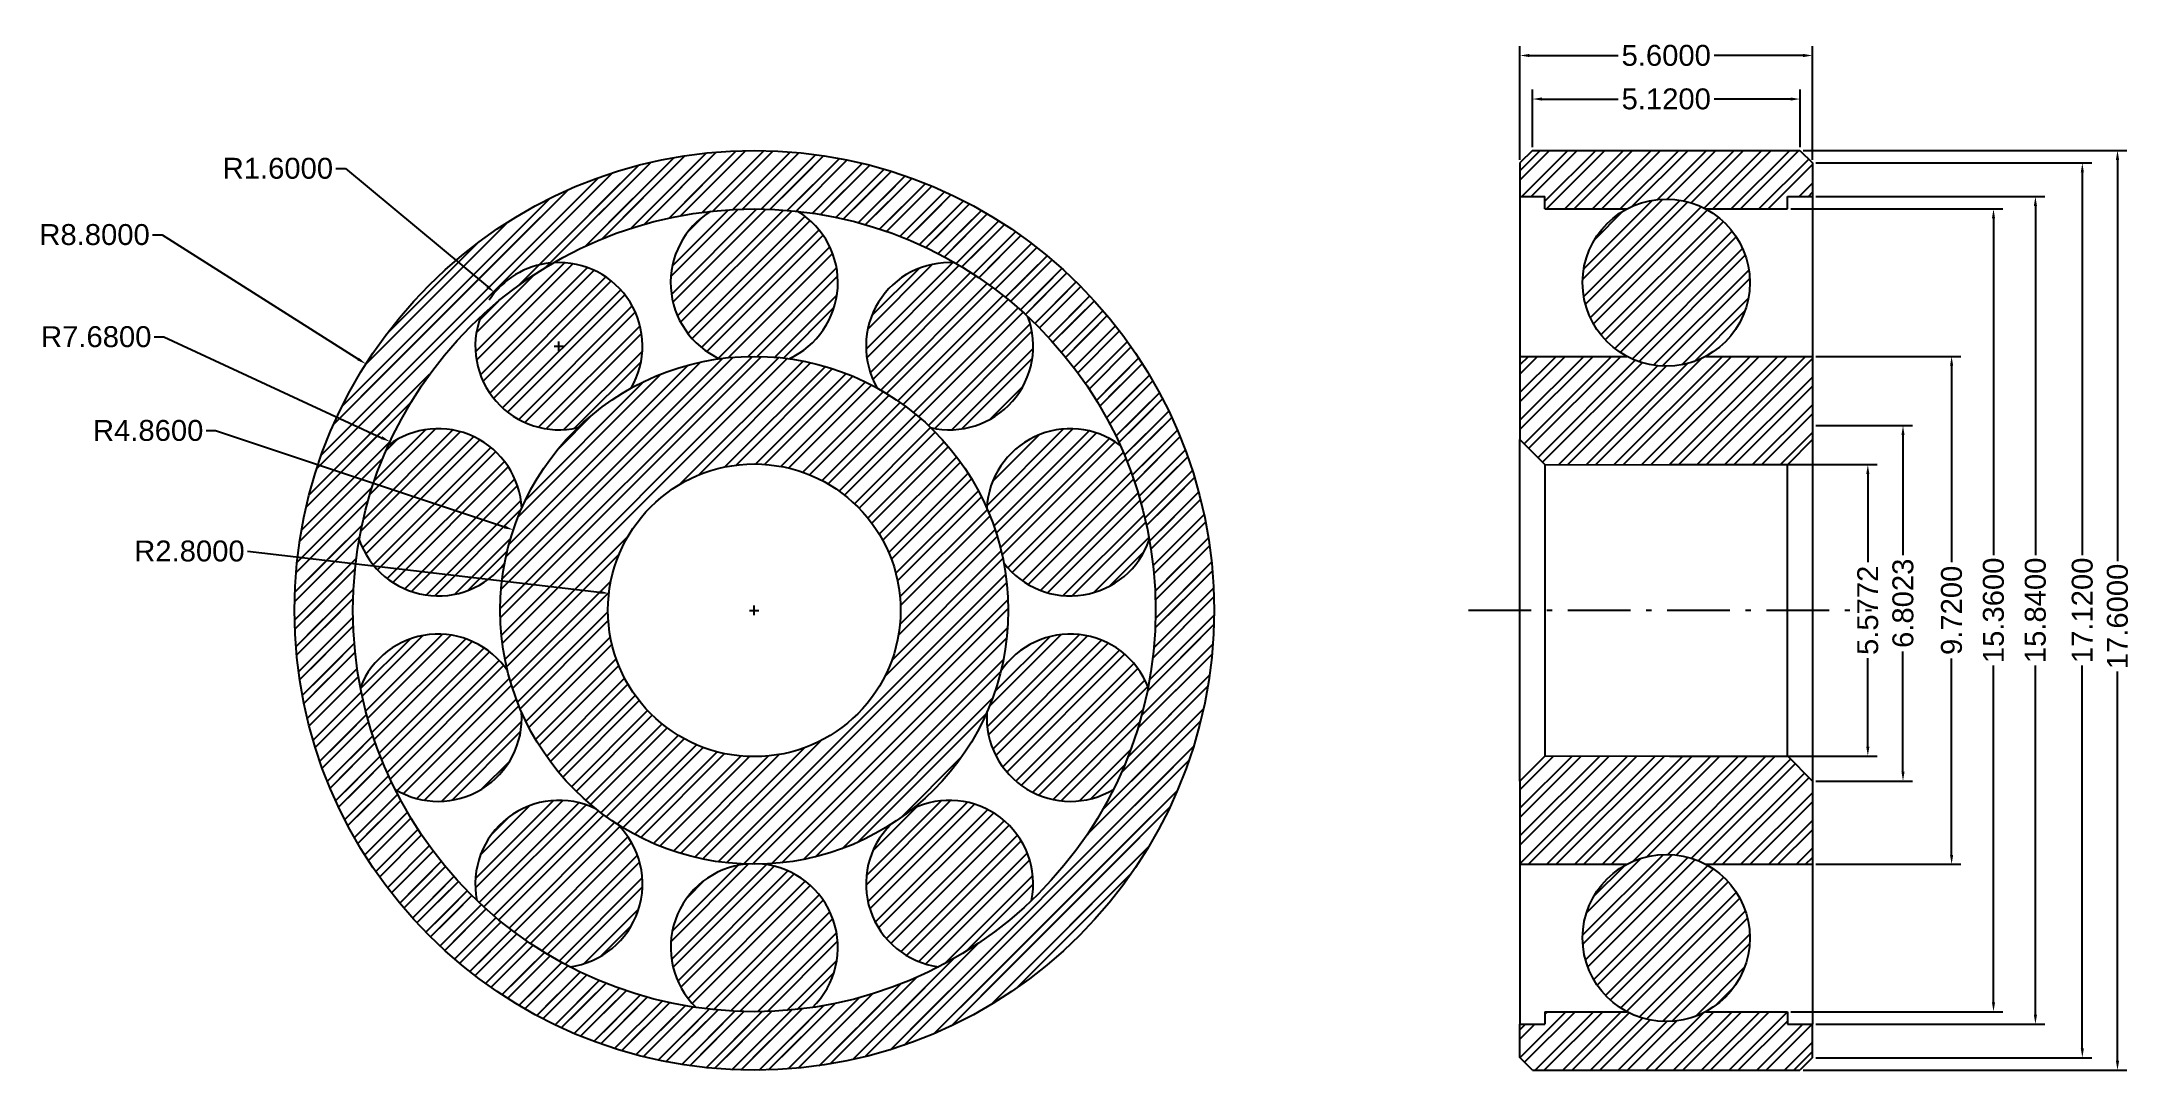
# Model space of a CAD drawing. Header units: centimetres. Extents: x 8.7 to 48.7, y 3.2 to 22.9.
import ezdxf

# ---------------------------------------------------------------- set-up
doc = ezdxf.new("R2010")
doc.units = ezdxf.units.CM
doc.header["$LTSCALE"] = 0.1
doc.header["$MEASUREMENT"] = 0
doc.linetypes.add('ACAD_ISO10W100', pattern=[18, 12, -3, 0, -3])
for name, color, linetype in [('Bile interioare', 1, 'Continuous'), ('Cotare', 3, 'Continuous'), ('Hasura bile rulmenti', 230, 'Continuous'), ('Hasura parte inferioara', 241, 'Continuous'), ('Hasura parte superioara', 30, 'Continuous'), ('Linie centrala', 191, 'ACAD_ISO10W100'), ('Umar inferior', 4, 'Continuous'), ('Umar superior', 6, 'Continuous')]:
    doc.layers.add(name, color=color, linetype=linetype)
doc.styles.get("Standard").update_dxf_attribs({"font": 'arial.ttf'})
doc.dimstyles.new('Proiect', dxfattribs={"dimtxt": 0.4, "dimasz": 0.18, "dimexe": 0.18, "dimexo": 0.0625, "dimgap": 0.09, "dimtad": 0, "dimtoh": 1, "dimdec": 4, "dimzin": 0, "dimdsep": 46, "dimtxsty": 'Standard', "dimcen": 0.09, "dimadec": 0, "dimazin": 0, "dimtfac": 1, "dimtdec": 4, "dimtofl": 0, "dimtmove": 0, "dimatfit": 3, "dimfxl": 1, "dimtolj": 1, "dimtzin": 0, "dimarcsym": 0})
pattern_1 = [(45, (0.96016, -0.7138), (-0.265165, 0.265165), []), (45, (1.13693, -0.7138), (-0.265165, 0.265165), [])]

# ---------------------------------------------------------------- blocks, each defined once
blk = doc.blocks.new('*D6')
at = {"layer": 'Cotare', "color": 0, "lineweight": -2, "transparency": 16777216}
for p, q in [((10.812, 19.232), (10.992, 19.232)), ((10.992, 19.232), (14.742, 16.854)), ((22.236, 12.044), (22.416, 12.044)), ((22.326, 11.954), (22.326, 12.134))]:
    blk.add_line(p, q, dxfattribs=at)
at = {"layer": 'Cotare', "color": 0, "transparency": 16777216}
blk.add_solid([(14.758, 16.879), (14.726, 16.829), (14.894, 16.758)], dxfattribs=at)
at = {"layer": 'Defpoints', "color": 0, "transparency": 16777216}
for p in [(14.894, 16.758), (22.326, 12.044)]:
    blk.add_point(p, dxfattribs=at)
at = {"layer": 'Cotare', "color": 0, "transparency": 16777216, "insert": (9.701, 19.232), "char_height": 0.4, "attachment_point": 5}
blk.add_mtext('\\A1;R8.8000', dxfattribs=at)
blk = doc.blocks.new('*D7')
at = {"layer": 'Cotare', "color": 0, "lineweight": -2, "transparency": 16777216}
for p, q in [((10.844, 17.278), (11.024, 17.278)), ((11.024, 17.278), (15.193, 15.347)), ((22.236, 12.044), (22.416, 12.044)), ((22.326, 11.954), (22.326, 12.134))]:
    blk.add_line(p, q, dxfattribs=at)
at = {"layer": 'Cotare', "color": 0, "transparency": 16777216}
blk.add_solid([(15.206, 15.375), (15.181, 15.32), (15.357, 15.272)], dxfattribs=at)
at = {"layer": 'Defpoints', "color": 0, "transparency": 16777216}
for p in [(15.357, 15.272), (22.326, 12.044)]:
    blk.add_point(p, dxfattribs=at)
at = {"layer": 'Cotare', "color": 0, "transparency": 16777216, "insert": (9.733, 17.278), "char_height": 0.4, "attachment_point": 5}
blk.add_mtext('\\A1;R7.6800', dxfattribs=at)
blk = doc.blocks.new('*D9')
at = {"layer": 'Cotare', "color": 0, "lineweight": -2, "transparency": 16777216}
for p, q in [((11.838, 15.484), (12.018, 15.484)), ((12.018, 15.484), (17.545, 13.64)), ((22.236, 12.044), (22.416, 12.044)), ((22.326, 11.954), (22.326, 12.134))]:
    blk.add_line(p, q, dxfattribs=at)
at = {"layer": 'Cotare', "color": 0, "transparency": 16777216}
blk.add_solid([(17.554, 13.668), (17.535, 13.611), (17.716, 13.583)], dxfattribs=at)
at = {"layer": 'Defpoints', "color": 0, "transparency": 16777216}
for p in [(17.716, 13.583), (22.326, 12.044)]:
    blk.add_point(p, dxfattribs=at)
at = {"layer": 'Cotare', "color": 0, "transparency": 16777216, "insert": (10.727, 15.484), "char_height": 0.4, "attachment_point": 5}
blk.add_mtext('\\A1;R4.8600', dxfattribs=at)
blk = doc.blocks.new('*D10')
at = {"layer": 'Cotare', "color": 0, "lineweight": -2, "transparency": 16777216}
for p, q in [((12.628, 13.177), (19.366, 12.39)), ((22.236, 12.044), (22.416, 12.044)), ((22.326, 11.954), (22.326, 12.134))]:
    blk.add_line(p, q, dxfattribs=at)
at = {"layer": 'Cotare', "color": 0, "transparency": 16777216}
blk.add_solid([(19.369, 12.42), (19.362, 12.36), (19.545, 12.369)], dxfattribs=at)
at = {"layer": 'Defpoints', "color": 0, "transparency": 16777216}
for p in [(19.545, 12.369), (22.326, 12.044)]:
    blk.add_point(p, dxfattribs=at)
at = {"layer": 'Cotare', "color": 0, "transparency": 16777216, "insert": (11.517, 13.177), "char_height": 0.4, "attachment_point": 5}
blk.add_mtext('\\A1;R2.8000', dxfattribs=at)
blk = doc.blocks.new('*D11')
at = {"layer": 'Cotare', "color": 0, "lineweight": -2, "transparency": 16777216}
for p, q in [((36.978, 20.667), (36.978, 22.841)), ((42.578, 20.667), (42.578, 22.841)), ((37.158, 22.661), (38.858, 22.661)), ((42.398, 22.661), (40.698, 22.661))]:
    blk.add_line(p, q, dxfattribs=at)
at = {"layer": 'Cotare', "color": 0, "transparency": 16777216}
for points in [[(37.158, 22.691), (37.158, 22.631), (36.978, 22.661)], [(42.398, 22.691), (42.398, 22.631), (42.578, 22.661)]]:
    blk.add_solid(points, dxfattribs=at)
at = {"layer": 'Defpoints', "color": 0, "transparency": 16777216}
for p in [(42.578, 22.661), (36.978, 20.604), (42.578, 20.604)]:
    blk.add_point(p, dxfattribs=at)
at = {"layer": 'Cotare', "color": 0, "transparency": 16777216, "insert": (39.778, 22.661), "char_height": 0.4, "attachment_point": 5}
blk.add_mtext('\\A1;5.6000', dxfattribs=at)
blk = doc.blocks.new('*D12')
at = {"layer": 'Cotare', "color": 0, "lineweight": -2, "transparency": 16777216}
for p, q in [((37.218, 20.907), (37.218, 22.008)), ((42.338, 20.907), (42.338, 22.008)), ((37.398, 21.828), (38.858, 21.828)), ((42.158, 21.828), (40.698, 21.828))]:
    blk.add_line(p, q, dxfattribs=at)
at = {"layer": 'Cotare', "color": 0, "transparency": 16777216}
for points in [[(37.398, 21.858), (37.398, 21.798), (37.218, 21.828)], [(42.158, 21.858), (42.158, 21.798), (42.338, 21.828)]]:
    blk.add_solid(points, dxfattribs=at)
at = {"layer": 'Defpoints', "color": 0, "transparency": 16777216}
for p in [(42.338, 21.828), (37.218, 20.844), (42.338, 20.844)]:
    blk.add_point(p, dxfattribs=at)
at = {"layer": 'Cotare', "color": 0, "transparency": 16777216, "insert": (39.778, 21.828), "char_height": 0.4, "attachment_point": 5}
blk.add_mtext('\\A1;5.1200', dxfattribs=at)
blk = doc.blocks.new('*D28')
at = {"layer": 'Cotare', "color": 0, "lineweight": -2, "transparency": 16777216}
for p, q in [((42.4, 20.844), (48.594, 20.844)), ((48.414, 20.664), (48.414, 12.983)), ((48.414, 3.424), (48.414, 10.871)), ((42.4, 3.244), (48.594, 3.244))]:
    blk.add_line(p, q, dxfattribs=at)
at = {"layer": 'Cotare', "color": 0, "transparency": 16777216}
for points in [[(48.384, 20.664), (48.444, 20.664), (48.414, 20.844)], [(48.384, 3.424), (48.444, 3.424), (48.414, 3.244)]]:
    blk.add_solid(points, dxfattribs=at)
at = {"layer": 'Defpoints', "color": 0, "transparency": 16777216}
for p in [(42.338, 20.844), (42.338, 3.244), (48.414, 3.244)]:
    blk.add_point(p, dxfattribs=at)
at = {"layer": 'Cotare', "color": 0, "transparency": 16777216, "insert": (48.414, 11.927), "char_height": 0.4, "attachment_point": 5, "rotation": 90}
blk.add_mtext('\\A1;17.6000', dxfattribs=at)
blk = doc.blocks.new('*D29')
at = {"layer": 'Cotare', "color": 0, "lineweight": -2, "transparency": 16777216}
for p, q in [((42.64, 20.604), (47.921, 20.604)), ((47.741, 20.424), (47.741, 13.1)), ((47.741, 3.664), (47.741, 10.988)), ((42.64, 3.484), (47.921, 3.484))]:
    blk.add_line(p, q, dxfattribs=at)
at = {"layer": 'Cotare', "color": 0, "transparency": 16777216}
for points in [[(47.711, 20.424), (47.771, 20.424), (47.741, 20.604)], [(47.711, 3.664), (47.771, 3.664), (47.741, 3.484)]]:
    blk.add_solid(points, dxfattribs=at)
at = {"layer": 'Defpoints', "color": 0, "transparency": 16777216}
for p in [(42.578, 20.604), (42.578, 3.484), (47.741, 3.484)]:
    blk.add_point(p, dxfattribs=at)
at = {"layer": 'Cotare', "color": 0, "transparency": 16777216, "insert": (47.741, 12.044), "char_height": 0.4, "attachment_point": 5, "rotation": 90}
blk.add_mtext('\\A1;17.1200', dxfattribs=at)
blk = doc.blocks.new('*D30')
at = {"layer": 'Cotare', "color": 0, "lineweight": -2, "transparency": 16777216}
for p, q in [((42.64, 19.964), (47.023, 19.964)), ((46.843, 19.784), (46.843, 13.1)), ((46.843, 4.304), (46.843, 10.988)), ((42.64, 4.124), (47.023, 4.124))]:
    blk.add_line(p, q, dxfattribs=at)
at = {"layer": 'Cotare', "color": 0, "transparency": 16777216}
for points in [[(46.813, 19.784), (46.873, 19.784), (46.843, 19.964)], [(46.813, 4.304), (46.873, 4.304), (46.843, 4.124)]]:
    blk.add_solid(points, dxfattribs=at)
at = {"layer": 'Defpoints', "color": 0, "transparency": 16777216}
for p in [(42.578, 19.964), (42.578, 4.124), (46.843, 4.124)]:
    blk.add_point(p, dxfattribs=at)
at = {"layer": 'Cotare', "color": 0, "transparency": 16777216, "insert": (46.843, 12.044), "char_height": 0.4, "attachment_point": 5, "rotation": 90}
blk.add_mtext('\\A1;15.8400', dxfattribs=at)
blk = doc.blocks.new('*D31')
at = {"layer": 'Cotare', "color": 0, "lineweight": -2, "transparency": 16777216}
for p, q in [((42.16, 19.724), (46.221, 19.724)), ((46.041, 19.544), (46.041, 13.1)), ((46.041, 4.544), (46.041, 10.988)), ((42.16, 4.364), (46.221, 4.364))]:
    blk.add_line(p, q, dxfattribs=at)
at = {"layer": 'Cotare', "color": 0, "transparency": 16777216}
for points in [[(46.011, 19.544), (46.071, 19.544), (46.041, 19.724)], [(46.011, 4.544), (46.071, 4.544), (46.041, 4.364)]]:
    blk.add_solid(points, dxfattribs=at)
at = {"layer": 'Defpoints', "color": 0, "transparency": 16777216}
for p in [(42.098, 19.724), (42.098, 4.364), (46.041, 4.364)]:
    blk.add_point(p, dxfattribs=at)
at = {"layer": 'Cotare', "color": 0, "transparency": 16777216, "insert": (46.041, 12.044), "char_height": 0.4, "attachment_point": 5, "rotation": 90}
blk.add_mtext('\\A1;15.3600', dxfattribs=at)
blk = doc.blocks.new('*D32')
at = {"layer": 'Cotare', "color": 0, "lineweight": -2, "transparency": 16777216}
for p, q in [((42.64, 16.904), (45.419, 16.904)), ((45.239, 16.724), (45.239, 12.964)), ((45.239, 7.364), (45.239, 11.125)), ((42.64, 7.184), (45.419, 7.184))]:
    blk.add_line(p, q, dxfattribs=at)
at = {"layer": 'Cotare', "color": 0, "transparency": 16777216}
for points in [[(45.209, 16.724), (45.269, 16.724), (45.239, 16.904)], [(45.209, 7.364), (45.269, 7.364), (45.239, 7.184)]]:
    blk.add_solid(points, dxfattribs=at)
at = {"layer": 'Defpoints', "color": 0, "transparency": 16777216}
for p in [(42.578, 16.904), (42.578, 7.184), (45.239, 7.184)]:
    blk.add_point(p, dxfattribs=at)
at = {"layer": 'Cotare', "color": 0, "transparency": 16777216, "insert": (45.239, 12.044), "char_height": 0.4, "attachment_point": 5, "rotation": 90}
blk.add_mtext('\\A1;9.7200', dxfattribs=at)
blk = doc.blocks.new('*D33')
at = {"layer": 'Cotare', "color": 0, "lineweight": -2, "transparency": 16777216}
for p, q in [((42.64, 15.58), (44.489, 15.58)), ((44.309, 15.4), (44.309, 13.1)), ((44.309, 8.958), (44.309, 11.257)), ((42.64, 8.778), (44.489, 8.778))]:
    blk.add_line(p, q, dxfattribs=at)
at = {"layer": 'Cotare', "color": 0, "transparency": 16777216}
for points in [[(44.279, 15.4), (44.339, 15.4), (44.309, 15.58)], [(44.279, 8.958), (44.339, 8.958), (44.309, 8.778)]]:
    blk.add_solid(points, dxfattribs=at)
at = {"layer": 'Defpoints', "color": 0, "transparency": 16777216}
for p in [(42.578, 15.58), (42.578, 8.778), (44.309, 8.778)]:
    blk.add_point(p, dxfattribs=at)
at = {"layer": 'Cotare', "color": 0, "transparency": 16777216, "insert": (44.309, 12.179), "char_height": 0.4, "attachment_point": 5, "rotation": 90}
blk.add_mtext('\\A1;6.8023', dxfattribs=at)
blk = doc.blocks.new('*D34')
at = {"layer": 'Cotare', "color": 0, "lineweight": -2, "transparency": 16777216}
for p, q in [((39.84, 14.833), (43.816, 14.833)), ((43.636, 14.653), (43.636, 12.963)), ((43.636, 9.436), (43.636, 11.126)), ((39.84, 9.256), (43.816, 9.256))]:
    blk.add_line(p, q, dxfattribs=at)
at = {"layer": 'Cotare', "color": 0, "transparency": 16777216}
for points in [[(43.606, 14.653), (43.666, 14.653), (43.636, 14.833)], [(43.606, 9.436), (43.666, 9.436), (43.636, 9.256)]]:
    blk.add_solid(points, dxfattribs=at)
at = {"layer": 'Defpoints', "color": 0, "transparency": 16777216}
for p in [(39.778, 14.833), (39.778, 9.256), (43.636, 9.256)]:
    blk.add_point(p, dxfattribs=at)
at = {"layer": 'Cotare', "color": 0, "transparency": 16777216, "insert": (43.636, 12.044), "char_height": 0.4, "attachment_point": 5, "rotation": 90}
blk.add_mtext('\\A1;5.5772', dxfattribs=at)
blk = doc.blocks.new('*D38')
at = {"layer": 'Cotare', "color": 0, "lineweight": -2, "transparency": 16777216}
for p, q in [((14.32, 20.5), (14.5, 20.5)), ((14.5, 20.5), (17.219, 18.238)), ((18.497, 17.1), (18.677, 17.1)), ((18.587, 17.01), (18.587, 17.19))]:
    blk.add_line(p, q, dxfattribs=at)
blk.add_arc((18.587, 17.1), 1.6, 95.8094, 146.6884, dxfattribs=at)
at = {"layer": 'Cotare', "color": 0, "transparency": 16777216}
blk.add_solid([(17.238, 18.261), (17.2, 18.215), (17.357, 18.123)], dxfattribs=at)
at = {"layer": 'Defpoints', "color": 0, "transparency": 16777216}
for p in [(17.357, 18.123), (18.587, 17.1)]:
    blk.add_point(p, dxfattribs=at)
at = {"layer": 'Cotare', "color": 0, "transparency": 16777216, "insert": (13.209, 20.5), "char_height": 0.4, "attachment_point": 5}
blk.add_mtext('\\A1;R1.6000', dxfattribs=at)

msp = doc.modelspace()

# ---------------------------------------------------------------- hatches: boundary and pattern name
at = {"layer": 'Hasura bile rulmenti'}
h = msp.add_hatch(dxfattribs=at)
h.set_pattern_fill('ANSI32', color=256)
h.paths.add_polyline_path([(23.16144, 19.6787, 0.05457093), (21.49, 19.6787, 0.60075955), (21.66148, 16.8587, -0.0686593), (22.98996, 16.8587, 0.60075955)])
h.paths.add_polyline_path([(27.56166, 17.66278, 0.05677954), (26.1637, 18.69654, 0.59931361), (24.68075, 16.29559, -0.06552219), (25.70052, 15.54149, 0.59931361)])
h.paths.add_polyline_path([(29.32413, 15.20732, 0.59877549), (26.7763, 13.99673, -0.05644306), (27.1002, 12.95202, 0.59877549), (29.886, 13.39507, 0.06200021)])
h.paths.add_polyline_path([(29.86366, 10.57396, 0.60590086), (27.04342, 10.87687, -0.04251191), (26.77801, 10.09579, 0.60590086), (29.19894, 8.61775, 0.06756155)])
h.paths.add_polyline_path([(25.35292, 8.24224, -0.02616845), (24.9392, 7.94683, 0.62359684), (25.85409, 5.22279, 0.07149663), (27.63246, 6.49264, 0.62359684)])
h.paths.add_polyline_path([(22.48074, 7.18677, -0.01595227), (22.1707, 7.18677, 0.63910423), (21.21208, 4.44547, 0.07288769), (23.43936, 4.44547, 0.63910423)])
h.paths.add_polyline_path([(19.71224, 7.94683, -0.02616845), (19.29852, 8.24224, 0.62359684), (17.01899, 6.49264, 0.07149663), (18.79736, 5.22279, 0.62359684)])
h.paths.add_polyline_path([(17.87343, 10.09579, -0.04251191), (17.60802, 10.87687, 0.60590086), (14.78778, 10.57396, 0.06756155), (15.4525, 8.61775, 0.60590086)])
h.paths.add_polyline_path([(17.87514, 13.99673, 0.59877549), (15.32731, 15.20732, 0.06200021), (14.76544, 13.39507, 0.59877549), (17.55124, 12.95202, -0.05644306)])
h.paths.add_polyline_path([(18.48774, 18.69654, 0.05677954), (17.08978, 17.66278, 0.59931361), (18.95092, 15.54149, -0.06552219), (19.9707, 16.29559, 0.59931361)])
h.paths.add_polyline_path([(38.17793, 18.3143, 1), (41.37793, 18.3143, 1)])
h.paths.add_polyline_path([(41.37793, 5.7743, 1), (38.17793, 5.7743, 1)])
at = {"layer": 'Hasura parte inferioara', "transparency": 33554687}
h = msp.add_hatch(dxfattribs=at)
h.set_pattern_fill('ANSI32', color=256)
h.set_pattern_definition(pattern_1)
h.paths.add_polyline_path([(13.52572, 12.0443, 1), (31.12572, 12.0443, 1)])
h.paths.add_polyline_path([(30.00572, 12.0443, -1), (14.64572, 12.0443, -1)], flags=16)
h.paths.add_polyline_path([(27.18572, 12.0443, -1), (17.46572, 12.0443, -1)], flags=0)
h.paths.add_polyline_path([(25.12572, 12.0443, -1), (19.52572, 12.0443, -1)], flags=0)
h = msp.add_hatch(dxfattribs=at)
h.set_pattern_fill('ANSI32', color=256)
h.set_pattern_definition(pattern_1)
h.paths.add_polyline_path([(13.76572, 12.0443, 1), (30.88572, 12.0443, 1)])
h.paths.add_polyline_path([(30.24572, 12.0443, -1), (14.40572, 12.0443, -1)], flags=16)
h.paths.add_polyline_path([(30.00572, 12.0443, -1), (14.64572, 12.0443, -1)], flags=0)
h.paths.add_polyline_path([(27.18572, 12.0443, -1), (17.46572, 12.0443, -1)], flags=0)
h.paths.add_polyline_path([(25.12572, 12.0443, -1), (19.52572, 12.0443, -1)], flags=0)
h.paths.add_polyline_path([(42.57793, 20.6043), (42.33793, 20.8443), (37.21793, 20.8443), (36.97793, 20.6043), (36.97793, 19.9643), (37.45793, 19.9643), (37.45793, 19.7243), (39.02169, 19.7243, -0.25124276), (40.53417, 19.7243), (42.09793, 19.7243), (42.09793, 19.9643), (42.57793, 19.9643)])
h.paths.add_polyline_path([(42.57793, 4.1243), (42.09793, 4.1243), (42.09793, 4.3643), (40.53417, 4.3643, -0.25124276), (39.02169, 4.3643), (37.45793, 4.3643), (37.45793, 4.1243), (36.97793, 4.1243), (36.97793, 3.4843), (37.21793, 3.2443), (42.33793, 3.2443), (42.57793, 3.4843)])
at = {"layer": 'Hasura parte superioara', "transparency": 33554687}
h = msp.add_hatch(dxfattribs=at)
h.set_pattern_fill('ANSI32', color=256)
h.set_pattern_definition(pattern_1)
h.paths.add_polyline_path([(17.46572, 12.0443, 1), (27.18572, 12.0443, 1)])
h.paths.add_polyline_path([(25.12572, 12.0443, -1), (19.52572, 12.0443, -1)], flags=16)
h.paths.add_polyline_path([(42.57793, 16.9043), (40.53417, 16.9043, -0.25124276), (39.02169, 16.9043), (36.97793, 16.9043), (36.97793, 15.31472), (37.45793, 14.83441), (42.09793, 14.83137), (42.57793, 15.31106)])
h.paths.add_polyline_path([(42.57793, 8.77754), (42.09793, 9.25723), (37.45793, 9.2542), (36.97793, 8.77388), (36.97793, 7.1843), (39.02169, 7.1843, -0.25124276), (40.53417, 7.1843), (42.57793, 7.1843)])

# ---------------------------------------------------------------- linework, layer by layer
at = {"layer": 'Bile interioare', "transparency": 33554687}
for centre in [(39.77793, 18.3143), (39.77793, 5.7743)]:
    msp.add_circle(centre, 1.6, dxfattribs=at)
at = {"layer": 'Bile interioare'}
for centre, start, end in [((22.32572, 18.3143), 121.488369, 245.471349), ((22.32572, 18.3143), 294.528651, 58.511631), ((18.58741, 17.09965), 329.832009, 93.571332), ((26.06404, 17.09965), 86.428668, 210.167991), ((18.58741, 17.09965), 159.392824, 283.132147), ((26.06404, 17.09965), 256.867853, 20.607176), ((16.277, 13.91965), 2.761188, 126.409752), ((28.37444, 13.91965), 53.590248, 177.238812), ((16.277, 13.91965), 199.13914, 322.787704), ((28.37444, 13.91965), 217.212296, 340.86086), ((16.277, 9.98895), 33.706905, 158.553738), ((28.37444, 9.98895), 21.446262, 146.293095), ((16.277, 9.98895), 238.981668, 3.828502), ((28.37444, 9.98895), 176.171498, 301.018332), ((18.58741, 6.80895), 63.612161, 191.402299), ((26.06404, 6.80895), 348.597701, 116.387839), ((18.58741, 6.80895), 277.540031, 45.330169), ((26.06404, 6.80895), 134.669831, 262.459969), ((22.32572, 5.5943), 95.559847, 225.891118), ((22.32572, 5.5943), 314.108882, 84.440153)]:
    msp.add_arc(centre, 1.6, start, end, dxfattribs=at)
at = {"layer": 'Linie centrala', "transparency": 33554687}
msp.add_line((35.99457, 12.0443), (43.70329, 12.0443), dxfattribs=at)
at = {"layer": 'Umar inferior', "transparency": 33554687}
for p, q in [((36.97793, 16.9043), (39.02169, 16.9043)), ((36.97793, 16.9043), (36.97793, 15.31472)), ((40.53417, 16.9043), (42.57793, 16.9043)), ((42.57793, 16.9043), (42.57793, 15.31106)), ((36.97793, 15.31472), (37.45793, 14.83441)), ((36.97793, 8.77388), (36.97793, 15.31472)), ((42.57793, 15.31106), (42.09793, 14.83137)), ((42.57793, 15.31106), (42.57793, 8.77754)), ((37.45793, 14.83441), (42.09793, 14.83137)), ((37.45793, 14.83441), (37.45793, 9.2542)), ((42.09793, 9.25723), (42.09793, 14.83137)), ((36.97793, 8.77388), (37.45793, 9.2542)), ((37.45793, 9.2542), (42.09793, 9.25723)), ((42.57793, 8.77754), (42.09793, 9.25723)), ((36.97793, 8.77388), (36.97793, 7.1843)), ((42.57793, 8.77754), (42.57793, 7.1843)), ((36.97793, 7.1843), (39.02169, 7.1843)), ((40.53417, 7.1843), (42.57793, 7.1843))]:
    msp.add_line(p, q, dxfattribs=at)
at = {"layer": 'Umar inferior'}
msp.add_circle((22.32572, 12.0443), 4.86, dxfattribs=at)
at = {"layer": 'Umar inferior', "transparency": 33554687}
msp.add_circle((22.32572, 12.0443), 2.8, dxfattribs=at)
at = {"layer": 'Umar superior', "transparency": 33554687}
for p, q in [((37.21793, 20.8443), (36.97793, 20.6043)), ((37.21793, 20.8443), (42.33793, 20.8443)), ((42.33793, 20.8443), (42.57793, 20.6043)), ((36.97793, 20.6043), (36.97793, 19.9643)), ((42.57793, 20.6043), (42.57793, 19.9643)), ((36.97793, 19.9643), (37.45793, 19.9643)), ((36.97793, 19.9643), (36.97793, 16.9043)), ((37.45793, 19.7243), (37.45793, 19.9643)), ((37.45793, 19.7243), (39.02169, 19.7243)), ((40.53417, 19.7243), (42.09793, 19.7243)), ((42.09793, 19.9643), (42.57793, 19.9643)), ((42.09793, 19.7243), (42.09793, 19.9643)), ((42.57793, 19.9643), (42.57793, 16.9043)), ((36.97793, 7.1843), (36.97793, 4.1243)), ((42.57793, 7.1843), (42.57793, 4.1243)), ((36.97793, 4.1243), (37.45793, 4.1243)), ((36.97793, 3.4843), (36.97793, 4.1243)), ((37.45793, 4.3643), (39.02169, 4.3643)), ((37.45793, 4.3643), (37.45793, 4.1243)), ((40.53417, 4.3643), (42.09793, 4.3643)), ((42.09793, 4.3643), (42.09793, 4.1243)), ((42.09793, 4.1243), (42.57793, 4.1243)), ((42.57793, 3.4843), (42.57793, 4.1243)), ((37.21793, 3.2443), (36.97793, 3.4843)), ((37.21793, 3.2443), (42.33793, 3.2443)), ((42.57793, 3.4843), (42.33793, 3.2443))]:
    msp.add_line(p, q, dxfattribs=at)
at = {"layer": 'Umar superior'}
for radius in [8.8, 7.68]:
    msp.add_circle((22.32572, 12.0443), radius, dxfattribs=at)

# ---------------------------------------------------------------- dimensions: what is measured, and where the dimension line sits
at = {"layer": 'Cotare'}
for base, p1, p2, picture, middle in [((42.57793, 22.6608), (36.97793, 20.6043), (42.57793, 20.6043), '*D11', (39.77793, 22.6608)), ((42.33793, 21.82775), (37.21793, 20.8443), (42.33793, 20.8443), '*D12', (39.77793, 21.82775))]:
    dim = msp.add_linear_dim(base=base, p1=p1, p2=p2, dimstyle='Proiect', dxfattribs=at)
    dim.commit()
    dim.dimension.update_dxf_attribs({"geometry": picture, "text_midpoint": middle})
dim = msp.add_linear_dim(base=(48.41393, 3.2443), p1=(42.33793, 20.8443), p2=(42.33793, 3.2443), angle=90, dimstyle='Proiect', dxfattribs=at)
dim.commit()
dim.dimension.update_dxf_attribs({"geometry": '*D28', "text_midpoint": (48.41393, 11.92723), "dimtype": 160})
for center, mpoint, picture, middle in [((18.58741, 17.09965), (17.35739, 18.12291), '*D38', (13.20899, 20.5)), ((22.32572, 12.0443), (14.89439, 16.75762), '*D6', (9.70136, 19.23247)), ((22.32572, 12.0443), (15.35676, 15.27167), '*D7', (9.73343, 17.27799)), ((22.32572, 12.0443), (17.71562, 13.58265), '*D9', (10.72749, 15.48373)), ((22.32572, 12.0443), (19.54462, 12.36907), '*D10', (12.62776, 13.17681))]:
    dim = msp.add_radius_dim(center=center, mpoint=mpoint, dimstyle='Proiect', dxfattribs=at)
    dim.commit()
    dim.dimension.update_dxf_attribs({"geometry": picture, "text_midpoint": middle, "dimtype": 164})
for base, p1, p2, picture, middle in [((47.74053, 3.4843), (42.57793, 20.6043), (42.57793, 3.4843), '*D29', (47.74053, 12.0443)), ((46.04101, 4.3643), (42.09793, 19.7243), (42.09793, 4.3643), '*D31', (46.04101, 12.0443)), ((46.84267, 4.1243), (42.57793, 19.9643), (42.57793, 4.1243), '*D30', (46.84267, 12.0443)), ((45.23935, 7.1843), (42.57793, 16.9043), (42.57793, 7.1843), '*D32', (45.23935, 12.0443)), ((43.63603, 9.25571), (39.77793, 14.83289), (39.77793, 9.25571), '*D34', (43.63603, 12.0443))]:
    dim = msp.add_linear_dim(base=base, p1=p1, p2=p2, angle=90, dimstyle='Proiect', dxfattribs=at)
    dim.commit()
    dim.dimension.update_dxf_attribs({"geometry": picture, "text_midpoint": middle})
dim = msp.add_aligned_dim(p1=(42.57793, 15.57985), p2=(42.57793, 8.77754), distance=1.7315, dimstyle='Proiect', dxfattribs=at)
dim.commit()
dim.dimension.update_dxf_attribs({"geometry": '*D33', "text_midpoint": (44.30942, 12.1787)})

doc.saveas('drawing.dxf')
